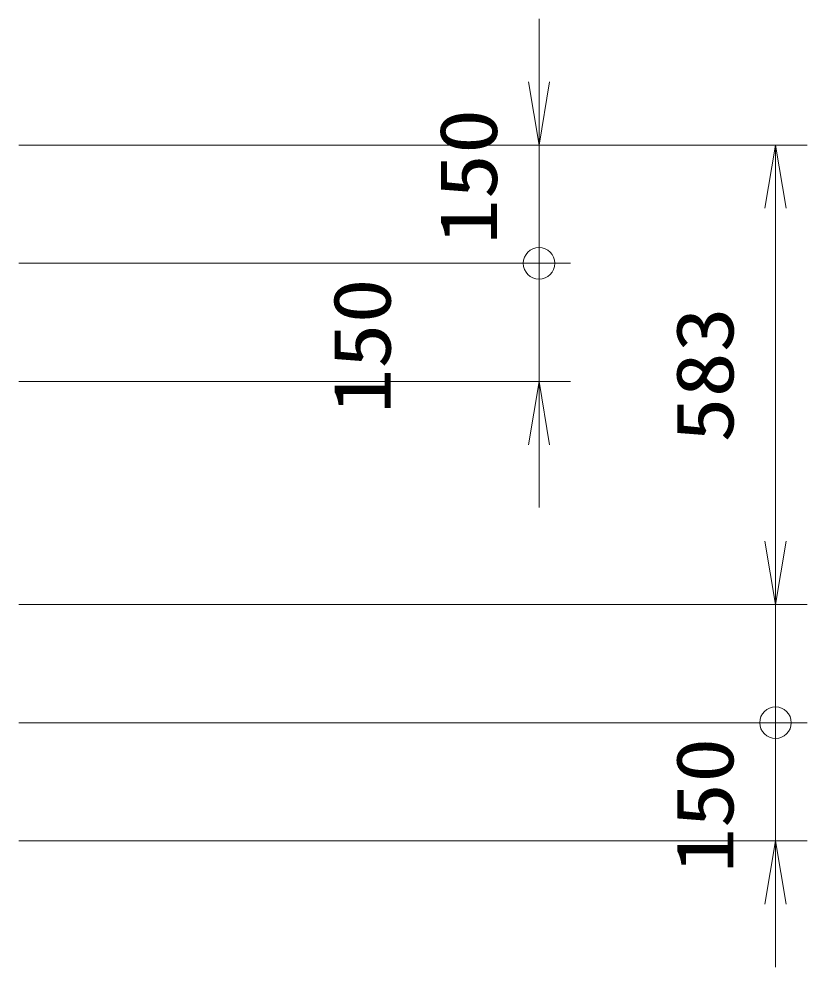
# Model space of a CAD drawing. Units: millimetres at full size. Extents: x 0 to 33600, y -138800 to -115040.
# Drawn here: x 13045 to 14045, y -135903 to -134700 of the extents above; entities that cross this region are included whole.
import ezdxf
from ezdxf.enums import TextEntityAlignment as Align

# ---------------------------------------------------------------- set-up
doc = ezdxf.new("R2010")
doc.units = ezdxf.units.MM
doc.header["$LTSCALE"] = 80.0044
doc.layers.add('寸法', color=6, linetype='Continuous', lineweight=13)
doc.styles.add('ＭＳ ゴシック', font='')
doc.styles.get('ＭＳ ゴシック').set_extended_font_data('MS Gothic')

# ---------------------------------------------------------------- blocks, each defined once
blk = doc.blocks.new('dimension_origin')
at = {"color": 0, "linetype": 'Continuous', "lineweight": -2}
blk.add_circle((0, 0), 1.25, dxfattribs=at)
blk = doc.blocks.new('open_arrow')
at = {"color": 0, "linetype": 'Continuous', "lineweight": -2}
blk.add_lwpolyline([(7.5, 1.25), (0, 0), (7.5, -1.25)], dxfattribs=at)

msp = doc.modelspace()

# ---------------------------------------------------------------- linework, layer by layer
at = {"layer": '寸法'}
for p, q in [((13705, -135090), (13705, -134700)), ((13045, -134860), (13745, -134860)), ((13045, -134860), (14045, -134860)), ((14005, -134860), (14005, -135443)), ((13705, -134930), (13705, -135320)), ((13045, -135010), (13745, -135010)), ((13045, -135010), (13745, -135010)), ((13045, -135160), (13745, -135160)), ((14005, -135673), (14005, -135283)), ((13045, -135443), (14045, -135443)), ((13045, -135443), (14045, -135443)), ((14005, -135513), (14005, -135903)), ((13045, -135593), (14045, -135593)), ((13045, -135593), (14045, -135593)), ((13045, -135743), (14045, -135743))]:
    msp.add_line(p, q, dxfattribs=at)

# ---------------------------------------------------------------- block references
for name, p, xscale, yscale, rotation in [('open_arrow', (13705, -134860), 10.7, 10.7, 90), ('open_arrow', (14005, -134860), 10.7, 10.7, 270), ('dimension_origin', (13705, -135010), 16, 16, 270), ('dimension_origin', (13705, -135010), 16, 16, 90), ('open_arrow', (13705, -135160), 10.7, 10.7, 270), ('open_arrow', (14005, -135443), 10.7, 10.7, 90), ('open_arrow', (14005, -135443), 10.7, 10.7, 90), ('dimension_origin', (14005, -135593), 16, 16, 270), ('dimension_origin', (14005, -135593), 16, 16, 90), ('open_arrow', (14005, -135743), 10.7, 10.7, 270)]:
    msp.add_blockref(name, p, dxfattribs=dict(at, xscale=xscale, yscale=yscale, rotation=rotation))

# ---------------------------------------------------------------- texts
at = {"layer": '寸法', "style": 'ＭＳ ゴシック', "width": 1.15}
for s, p in [('150', (13615, -134900)), ('150', (13480, -135115)), ('583', (13915, -135151.5)), ('150', (13915, -135698))]:
    msp.add_text(s, height=73.31, rotation=90, dxfattribs=at).set_placement(p, align=Align.MIDDLE_CENTER)

doc.saveas('drawing.dxf')
